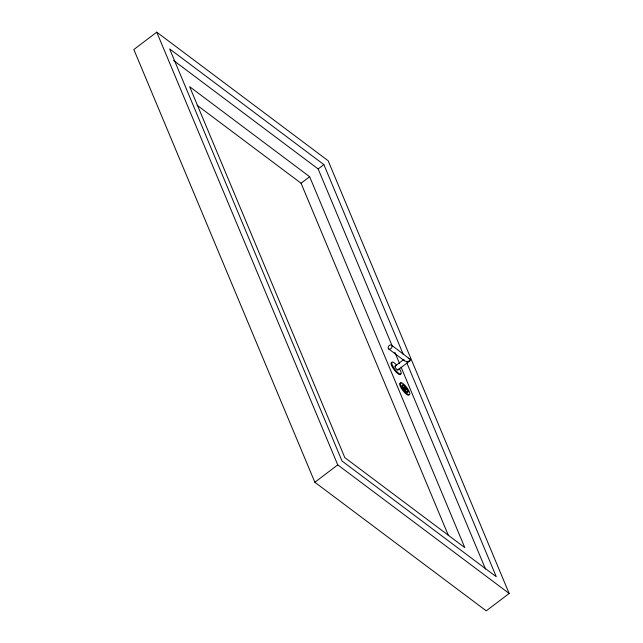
<?xml version="1.0" encoding="UTF-8"?>
<svg xmlns="http://www.w3.org/2000/svg" width="643" height="643" viewBox="0 0 643 643"><rect width="100%" height="100%" fill="white"/><g stroke="black" fill="none" stroke-linecap="round" stroke-linejoin="round"><path stroke-width="0.96" d="M397.929 369.958L409.985 360.803L410.435 359.533L391.683 345.267A2.387 1.664 -53.1 0 0 388.308 346.85A2.387 1.664 -53.1 0 0 390.285 348.988A2.387 1.664 -53.1 0 0 391.683 345.267M156.739 32.15L133.848 49.535L314.861 482.266L486.261 610.85L509.152 593.465L328.139 160.734L156.739 32.15L337.752 464.881L509.152 593.465M173.538 60.458L318.156 168.956L323.879 164.608L403.298 354.462M197.063 105.211L301.053 183.223L309.637 176.704L464.793 547.611L344.809 457.607L189.653 86.692L309.637 176.704M395.011 366.172L403.691 359.582M405.347 389.57L404.72 387.335L405.918 389.658L404.72 387.335M405.058 387.592L404.487 387.512M314.861 482.266L337.752 464.881M409.985 360.803L407.067 361.583L404.801 361.028L388.501 348.803M408.233 358.288L410.146 359.115M323.879 164.608L169.615 48.884L342.012 461.007L496.275 576.731L406.786 362.797M404.318 360.667L403.957 359.815M318.156 168.956L392.15 345.846M394.858 352.324L399.512 363.44M401.063 367.145L485.513 569.039M301.053 183.223L448.468 535.635M400.573 373.945A7.467 2.025 52.8 0 1 394.28 369.958A7.467 2.025 52.8 0 1 391.772 362.515M409.189 394.553A7.467 2.025 52.8 0 1 402.317 389.779A7.467 2.025 52.8 0 1 401.216 383.389M399.102 368.27A7.467 2.025 52.8 0 1 399.335 373.696A7.467 2.025 52.8 0 1 391.876 364.002A7.467 2.025 52.8 0 1 396.747 365.208M397.977 369.484A2.387 0.651 52.8 0 1 395.992 368.503A2.387 0.651 52.8 0 1 395.453 366.205M407.943 391.868A4.453 1.214 52.8 0 1 405.178 390.647A4.453 1.214 52.8 0 1 402.245 385.816A4.453 1.214 52.8 0 1 404.511 386.202M405.259 386.965A4.453 1.214 52.8 0 1 407.895 391.322M400.806 385.454A7.467 2.025 52.8 0 0 409.101 394.738A7.467 2.025 52.8 0 0 405.363 385.816A7.467 2.025 52.8 0 0 400.806 385.454M402.759 386.58A4.453 1.214 52.8 0 0 407.71 392.117A4.453 1.214 52.8 0 0 405.484 386.797A4.453 1.214 52.8 0 0 402.759 386.58"/></g></svg>
